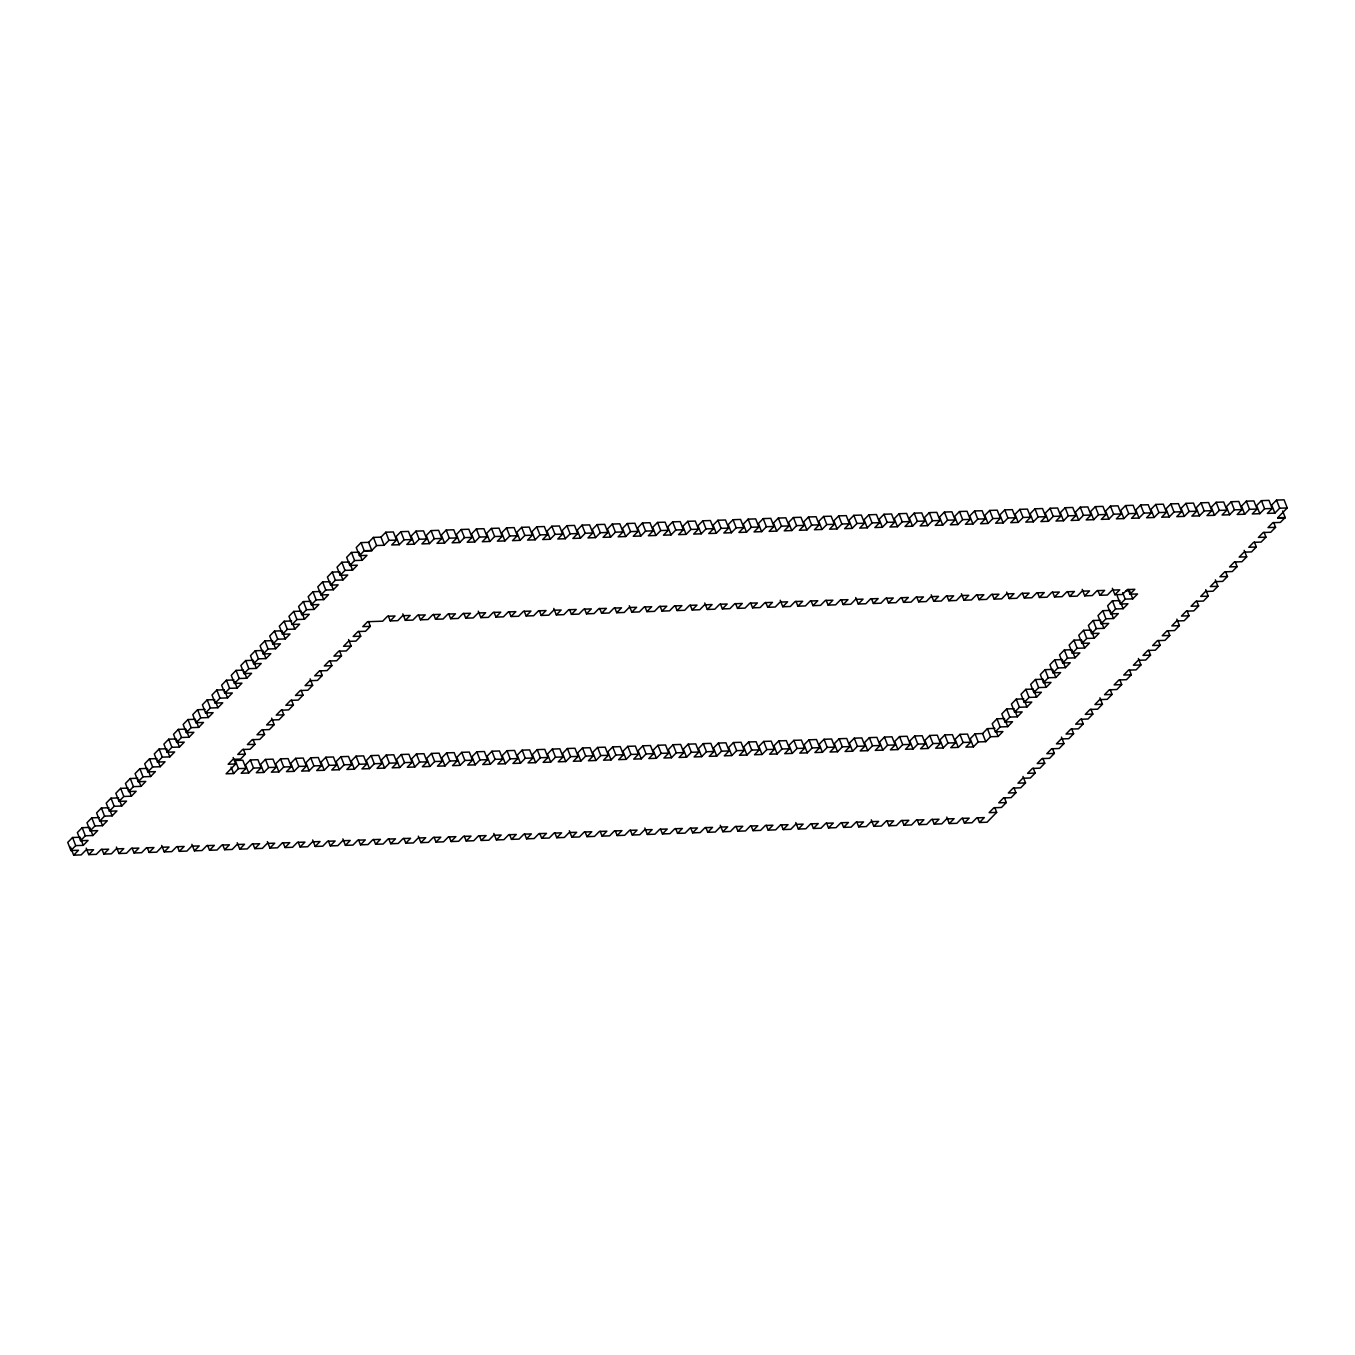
<?xml version="1.0" encoding="UTF-8"?>
<svg xmlns="http://www.w3.org/2000/svg" width="1355" height="1355" viewBox="0 0 1355 1355"><rect width="100%" height="100%" fill="white"/><g stroke="black" fill="none" stroke-linecap="round" stroke-linejoin="round"><path stroke-width="1.5" d="M70.917 850.534L75.728 845.622L83.265 845.351L80.114 837.221L72.56 837.492L67.75 842.42L70.917 850.534L78.471 850.263L73.661 855.174L70.494 847.061M80.538 840.71L85.348 835.781L92.885 835.51L89.718 827.397L82.181 827.668L77.371 832.58L80.538 840.71L88.075 840.422L83.265 845.351M99.338 817.573L91.801 817.844L86.991 822.756L90.141 830.869L97.696 830.598L92.885 835.51M108.959 807.732L101.405 808.003L96.595 812.932L99.762 821.045L107.316 820.774L102.506 825.686L94.952 825.957L90.141 830.869M118.579 797.909L111.025 798.18L106.215 803.092L109.382 811.205L116.937 810.934L112.126 815.862L104.572 816.133L99.762 821.045M128.2 788.085L120.646 788.356L115.836 793.268L119.003 801.381L126.557 801.11L121.747 806.022L114.193 806.293L109.382 811.205M137.804 778.244L130.266 778.515L125.456 783.444L128.623 791.557L136.161 791.286L131.367 796.198L123.813 796.469L119.003 801.381M138.244 781.716L143.037 776.805L150.591 776.534L147.424 768.421L139.887 768.692L135.077 773.603L138.244 781.716L145.781 781.445L140.971 786.374L133.434 786.645L128.623 791.557M157.044 758.597L149.49 758.868L144.697 763.78L147.847 771.893L155.402 771.622L150.591 776.534M157.468 762.069L162.278 757.14L169.832 756.869L166.665 748.756L159.111 749.027L154.301 753.939L157.468 762.069L165.022 761.798L160.212 766.71L152.658 766.981L147.847 771.893M167.088 752.228L171.899 747.316L179.453 747.045L176.286 738.932L168.731 739.203L163.921 744.115L167.088 752.228L174.643 751.957L169.832 756.869M176.709 742.404L181.519 737.493L189.056 737.222L185.906 729.092L178.352 729.38L173.542 734.291L176.709 742.404L184.246 742.134L179.453 747.045M195.51 719.268L187.972 719.539L183.162 724.451L186.329 732.581L193.867 732.31L189.056 737.222M205.13 709.444L197.593 709.715L192.783 714.627L195.933 722.74L203.487 722.469L198.677 727.381L191.14 727.652L186.329 732.581M214.751 699.603L207.196 699.874L202.386 704.803L205.554 712.916L213.108 712.645L208.297 717.557L200.743 717.828L195.933 722.74M224.371 689.78L216.817 690.051L212.007 694.963L215.174 703.093L222.728 702.805L217.918 707.733L210.364 708.004L205.554 712.916M233.992 679.956L226.437 680.227L221.627 685.139L224.794 693.252L232.349 692.981L227.538 697.893L219.984 698.164L215.174 703.093M243.595 670.115L236.058 670.386L231.248 675.315L234.415 683.428L241.952 683.157L237.142 688.069L229.605 688.34L224.794 693.252M244.036 673.587L248.829 668.676L256.383 668.405L253.216 660.292L245.678 660.562L240.868 665.474L244.036 673.587L251.573 673.316L246.762 678.245L239.225 678.516L234.415 683.428M253.639 663.764L258.449 658.852L266.003 658.581L262.836 650.468L255.282 650.739L250.472 655.651L253.639 663.764L261.193 663.493L256.383 668.405M263.26 653.94L268.07 649.028L275.624 648.74L272.457 640.627L264.903 640.898L260.092 645.81L263.26 653.94L270.814 653.669L266.003 658.581M272.88 644.099L277.69 639.187L285.244 638.916L282.077 630.803L274.523 631.074L269.713 635.986L272.88 644.099L280.434 643.828L275.624 648.74M291.698 620.963L284.144 621.251L279.333 626.162L282.501 634.276L290.038 634.005L285.244 638.916M301.301 611.139L293.764 611.41L288.954 616.322L292.121 624.452L299.658 624.181L294.848 629.093L287.311 629.364L282.501 634.276M310.922 601.315L303.368 601.586L298.574 606.498L301.725 614.611L309.279 614.34L304.469 619.252L296.931 619.523L292.121 624.452M320.542 591.474L312.988 591.745L308.178 596.674L311.345 604.787L318.899 604.516L314.089 609.428L306.535 609.699L301.725 614.611M330.163 581.651L322.609 581.922L317.798 586.834L320.966 594.964L328.52 594.676L323.71 599.604L316.155 599.875L311.345 604.787M330.586 585.123L335.396 580.211L342.934 579.94L339.783 571.827L332.229 572.098L327.419 577.01L330.586 585.123L338.14 584.852L333.33 589.764L325.776 590.035L320.966 594.964M349.387 561.986L341.85 562.257L337.039 567.186L340.207 575.299L347.744 575.028L342.934 579.94M349.81 565.458L354.62 560.547L362.175 560.276L359.007 552.163L351.47 552.434L346.66 557.345L349.81 565.458L357.364 565.187L352.554 570.116L345.017 570.387L340.207 575.299M399.251 544.71L396.083 536.597L400.894 531.685L408.448 531.414L411.598 539.527L404.061 539.798L399.251 544.71L391.697 544.998L396.507 540.069L393.34 531.956L385.802 532.227L380.992 537.139L373.438 537.41L368.628 542.339L361.074 542.61L356.263 547.522L359.431 555.635L366.985 555.364L362.175 560.276M359.431 555.635L364.241 550.723L371.795 550.452L376.605 545.54L384.143 545.269L388.953 540.34L396.507 540.069M86.212 848.128L88.752 854.632L93.563 849.721L86.009 849.991L81.198 854.903L73.661 855.174M429.45 543.626L426.283 535.513L431.093 530.601L438.63 530.33L441.798 538.443L434.244 538.714L429.45 543.626L421.896 543.897L426.706 538.985L423.539 530.872L415.985 531.143L411.175 536.055L414.342 544.168L406.805 544.439L411.598 539.527M101.947 849.212L103.844 854.09L108.654 849.179L101.117 849.45L96.307 854.361L88.752 854.632M414.342 544.168L419.152 539.256L426.706 538.985M116.411 847.044L118.952 853.548L123.762 848.62L116.208 848.891L111.398 853.819L103.844 854.09M459.633 542.542L456.466 534.429L461.276 529.5L468.83 529.229L471.997 537.359L464.443 537.63L459.633 542.542L452.096 542.813L456.889 537.901L453.739 529.771L446.185 530.059L441.374 534.971L444.542 543.084L436.988 543.355L441.798 538.443M132.146 848.128L134.043 852.989L138.854 848.078L131.299 848.349L126.489 853.26L118.952 853.548M444.542 543.084L449.352 538.172L456.889 537.901M147.238 847.586L149.135 852.447L153.945 847.536L146.408 847.807L141.597 852.718L134.043 852.989M233.162 757.496L235.702 763.983L226.082 773.807L233.636 773.536L238.446 768.624L245.983 768.353L242.816 760.24L235.279 760.511L238.446 768.624M243.409 749.281L245.323 754.159L240.513 759.071L232.958 759.342L228.148 764.254L235.702 763.983M253.029 739.457L254.926 744.318L250.116 749.23L242.579 749.518L237.769 754.43L245.323 754.159M262.65 729.617L264.547 734.495L259.737 739.407L252.199 739.678L247.389 744.589L254.926 744.318M271.644 718.167L274.167 724.671L269.357 729.583L261.803 729.854L256.993 734.766L264.547 734.495M281.891 709.969L283.788 714.83L278.978 719.742L271.423 720.013L266.613 724.942L274.167 724.671M291.511 700.129L293.408 705.007L288.598 709.918L281.044 710.189L276.234 715.101L283.788 714.83M301.115 690.305L303.012 695.166L298.219 700.095L290.664 700.366L285.854 705.278L293.408 705.007M310.109 678.855L312.632 685.342L307.822 690.254L300.285 690.525L295.475 695.454L303.012 695.166M320.356 670.64L322.253 675.518L317.443 680.43L309.889 680.701L305.095 685.613L312.632 685.342M329.976 660.817L331.873 665.678L327.063 670.606L319.509 670.877L314.699 675.789L322.253 675.518M339.597 650.976L341.494 655.854L336.684 660.766L329.13 661.037L324.319 665.949L331.873 665.678M348.574 639.526L351.114 646.03L346.304 650.942L338.75 651.213L333.94 656.125L341.494 655.854M358.821 631.328L360.718 636.189L355.908 641.118L348.371 641.389L343.56 646.301L351.114 646.03M368.441 621.488L370.338 626.366L365.528 631.278L357.991 631.549L353.181 636.46L360.718 636.189M263.818 772.452L260.651 764.339L265.461 759.427L273.016 759.139L276.183 767.269L268.629 767.54L263.818 772.452L256.281 772.723L261.092 767.811L257.924 759.698L250.37 759.969L245.56 764.881L248.727 772.994L241.173 773.265L245.983 768.353M489.832 541.458L486.665 533.328L491.475 528.416L499.03 528.145L502.197 536.258L494.643 536.529L489.832 541.458L482.278 541.729L487.089 536.8L483.921 528.687L476.384 528.958L471.574 533.87L474.741 542L467.187 542.271L471.997 537.359M161.702 845.418L164.243 851.905L169.053 846.994L161.499 847.265L156.689 852.176L149.135 852.447M388.343 616.034L390.24 620.912L395.05 615.983L387.513 616.271L382.703 621.183L367.595 621.725L362.784 626.637L370.338 626.366M248.727 772.994L253.537 768.082L261.092 767.811M474.741 542L479.551 537.071L487.089 536.8M177.437 846.485L179.334 851.363L184.144 846.452L176.59 846.723L171.78 851.634L164.243 851.905M402.808 613.866L405.348 620.353L410.159 615.441L402.604 615.712L397.794 620.641L390.24 620.912M294.018 771.368L290.851 763.238L295.661 758.326L303.215 758.055L306.382 766.168L298.828 766.439L294.018 771.368L286.464 771.639L291.274 766.727L288.107 758.597L280.57 758.868L275.759 763.797L278.927 771.91L271.373 772.181L276.183 767.269M520.032 540.357L516.865 532.244L521.675 527.332L529.212 527.061L532.38 535.174L524.842 535.445L520.032 540.357L512.478 540.628L517.288 535.716L514.121 527.603L506.567 527.874L501.757 532.786L504.924 540.899L497.387 541.17L502.197 536.258M191.902 844.317L194.426 850.821L199.236 845.91L191.699 846.181L186.888 851.092L179.334 851.363M418.543 614.95L420.44 619.811L425.25 614.899L417.696 615.17L412.885 620.082L405.348 620.353M278.927 771.91L283.737 766.998L291.274 766.727M504.924 540.899L509.734 535.987L517.288 535.716M207.637 845.401L209.534 850.279L214.344 845.351L206.79 845.639L201.98 850.55L194.426 850.821M433.634 614.408L435.531 619.269L440.341 614.357L432.804 614.628L427.994 619.54L420.44 619.811M324.218 770.267L321.05 762.154L325.861 757.242L333.398 756.971L336.565 765.084L329.028 765.355L324.218 770.267L316.664 770.538L321.474 765.626L318.306 757.513L310.752 757.784L305.959 762.696L309.109 770.826L301.572 771.097L306.382 766.168M550.215 539.273L547.064 531.16L551.858 526.231L559.412 525.96L562.579 534.09L555.025 534.361L550.215 539.273L542.678 539.544L547.488 534.632L544.32 526.519L536.766 526.79L531.956 531.702L535.123 539.815L527.569 540.086L532.38 535.174M222.728 844.859L224.625 849.721L229.435 844.809L221.881 845.08L217.071 850.008L209.534 850.279M448.742 613.849L450.639 618.727L455.449 613.815L447.895 614.086L443.085 618.998L435.531 619.269M309.109 770.826L313.92 765.897L321.474 765.626M535.123 539.815L539.934 534.903L547.488 534.632M237.193 842.691L239.733 849.179L244.527 844.267L236.989 844.538L232.179 849.45L224.625 849.721M463.833 613.307L465.73 618.185L470.541 613.273L462.987 613.544L458.193 618.456L450.639 618.727M354.4 769.183L351.25 761.07L356.043 756.158L363.597 755.887L366.765 764L359.211 764.271L354.4 769.183L346.863 769.454L351.673 764.542L348.506 756.429L340.952 756.7L336.142 761.612L339.309 769.725L331.755 769.996L336.565 765.084M580.414 538.189L577.247 530.059L582.057 525.147L589.611 524.876L592.779 532.989L585.225 533.26L580.414 538.189L572.86 538.46L577.67 533.531L574.503 525.418L566.966 525.689L562.156 530.601L565.323 538.731L557.769 539.002L562.579 534.09M252.928 843.775L254.825 848.637L259.635 843.725L252.081 843.996L247.271 848.908L239.733 849.179M478.298 611.139L480.839 617.643L485.632 612.731L478.095 613.002L473.285 617.914L465.73 618.185M339.309 769.725L344.119 764.813L351.673 764.542M565.323 538.731L570.133 533.819L577.67 533.531M267.392 841.607L269.916 848.095L274.726 843.183L267.172 843.454L262.379 848.365L254.825 848.637M494.033 612.223L495.93 617.101L500.74 612.172L493.186 612.443L488.376 617.372L480.839 617.643M384.6 768.099L381.433 759.969L386.243 755.057L393.797 754.786L396.964 762.899L389.41 763.187L384.6 768.099L377.046 768.37L381.856 763.458L378.706 755.328L371.151 755.599L366.341 760.528L369.509 768.641L361.954 768.912L366.765 764M610.614 537.088L607.447 528.975L612.257 524.063L619.811 523.792L622.961 531.905L615.424 532.176L610.614 537.088L603.06 537.359L607.87 532.447L604.703 524.334L597.149 524.605L592.355 529.517L595.506 537.63L587.968 537.918L592.779 532.989M283.11 842.674L285.024 847.553L289.818 842.641L282.28 842.912L277.47 847.824L269.916 848.095M509.124 611.681L511.021 616.542L515.832 611.63L508.277 611.901L503.484 616.813L495.93 617.101M369.509 768.641L374.319 763.729L381.856 763.458M595.506 537.63L600.316 532.718L607.87 532.447M298.219 842.133L300.116 847.01L304.926 842.099L297.372 842.37L292.561 847.282L285.024 847.553M524.216 611.139L526.13 616L530.94 611.088L523.386 611.359L518.575 616.271L511.021 616.542M414.799 766.998L411.632 758.885L416.442 753.973L423.996 753.702L427.147 761.815L419.61 762.086L414.799 766.998L407.245 767.286L412.056 762.357L408.888 754.244L401.351 754.515L396.541 759.427L399.691 767.557L392.154 767.828L396.964 762.899M640.813 536.004L637.646 527.891L642.456 522.979L649.994 522.691L653.161 530.821L645.607 531.092L640.813 536.004L633.259 536.275L638.07 531.363L634.902 523.25L627.348 523.521L622.538 528.433L625.705 536.546L618.151 536.817L622.961 531.905M312.683 839.965L315.207 846.469L320.017 841.54L312.48 841.811L307.67 846.74L300.116 847.01M539.324 610.597L541.221 615.458L546.031 610.546L538.477 610.817L533.667 615.729L526.13 616M399.691 767.557L404.501 762.628L412.056 762.357M625.705 536.546L630.515 531.634L638.07 531.363M328.418 841.049L330.315 845.91L335.125 840.998L327.571 841.269L322.761 846.181L315.207 846.469M553.788 608.429L556.312 614.916L561.122 610.004L553.585 610.275L548.775 615.187L541.221 615.458M444.999 765.914L441.832 757.801L446.642 752.889L454.179 752.618L457.346 760.731L449.792 761.002L444.999 765.914L437.445 766.185L442.255 761.273L439.088 753.16L431.534 753.431L426.723 758.343L429.891 766.456L422.354 766.727L427.147 761.815M670.996 534.92L667.829 526.79L672.639 521.878L680.193 521.607L683.36 529.72L675.806 529.991L670.996 534.92L663.459 535.191L668.252 530.279L665.102 522.149L657.548 522.42L652.737 527.349L655.905 535.462L648.351 535.733L653.161 530.821M342.883 838.88L345.406 845.368L350.217 840.456L342.663 840.727L337.852 845.639L330.315 845.91M569.523 609.496L571.42 614.374L576.231 609.462L568.677 609.733L563.866 614.645L556.312 614.916M429.891 766.456L434.701 761.544L442.255 761.273M655.905 535.462L660.715 530.55L668.252 530.279M358.601 839.965L360.498 844.826L365.308 839.914L357.771 840.185L352.961 845.097L345.406 845.368M584.615 608.954L586.512 613.832L591.322 608.903L583.768 609.191L578.958 614.103L571.42 614.374M475.182 764.83L472.014 756.717L476.825 751.788L484.379 751.517L487.546 759.647L479.992 759.918L475.182 764.83L467.644 765.101L472.455 760.189L469.287 752.059L461.733 752.347L456.923 757.259L460.09 765.372L452.536 765.643L457.346 760.731M701.196 533.819L698.028 525.706L702.838 520.794L710.393 520.523L713.56 528.636L706.006 528.907L701.196 533.819L693.641 534.09L698.452 529.178L695.284 521.065L687.747 521.336L682.937 526.248L686.104 534.378L678.55 534.649L683.36 529.72M373.709 839.406L375.606 844.284L380.416 839.372L372.862 839.643L368.052 844.555L360.498 844.826M599.706 608.412L601.603 613.273L606.413 608.361L598.876 608.632L594.066 613.561L586.512 613.832M460.09 765.372L464.901 760.46L472.455 760.189M686.104 534.378L690.898 529.449L698.452 529.178M388.8 838.864L390.697 843.742L395.508 838.83L387.953 839.101L383.143 844.013L375.606 844.284M614.814 607.87L616.711 612.731L621.522 607.819L613.967 608.09L609.157 613.002L601.603 613.273M505.381 763.746L502.214 755.616L507.024 750.704L514.578 750.433L517.745 758.546L510.191 758.817L505.381 763.746L497.827 764.017L502.637 759.088L499.47 750.975L491.933 751.246L487.123 756.158L490.29 764.288L482.736 764.559L487.546 759.647M731.395 532.735L728.228 524.622L733.038 519.71L740.575 519.439L743.743 527.552L736.205 527.823L731.395 532.735L723.841 533.006L728.651 528.094L725.484 519.981L717.93 520.252L713.12 525.164L716.287 533.277L708.75 533.548L713.56 528.636M403.892 838.322L405.789 843.2L410.599 838.271L403.062 838.559L398.251 843.471L390.697 843.742M629.279 605.702L631.803 612.189L636.613 607.277L629.059 607.548L624.249 612.46L616.711 612.731M490.29 764.288L495.1 759.359L502.637 759.088M716.287 533.277L721.097 528.365L728.651 528.094M418.356 836.154L420.897 842.641L425.707 837.729L418.153 838L413.343 842.929L405.789 843.2M644.997 606.769L646.894 611.647L651.704 606.735L644.167 607.006L639.357 611.918L631.803 612.189M535.581 762.645L532.413 754.532L537.224 749.62L544.761 749.349L547.928 757.462L540.391 757.733L535.581 762.645L528.027 762.916L532.837 758.004L529.67 749.891L522.115 750.162L517.305 755.074L520.472 763.187L512.935 763.458L517.745 758.546M761.578 531.651L758.41 523.521L763.221 518.609L770.775 518.338L773.942 526.451L766.388 526.739L761.578 531.651L754.041 531.922L758.851 527.01L755.684 518.88L748.129 519.151L743.319 524.08L746.486 532.193L738.932 532.464L743.743 527.552M434.091 837.238L435.988 842.099L440.798 837.187L433.244 837.458L428.434 842.37L420.897 842.641M660.105 606.227L662.002 611.105L666.812 606.193L659.258 606.464L654.448 611.376L646.894 611.647M520.472 763.187L525.283 758.275L532.837 758.004M746.486 532.193L751.297 527.281L758.851 527.01M449.183 836.696L451.079 841.557L455.89 836.645L448.353 836.916L443.542 841.828L435.988 842.099M675.197 605.685L677.094 610.563L681.904 605.651L674.35 605.922L669.539 610.834L662.002 611.105M565.763 761.561L562.613 753.448L567.406 748.519L574.96 748.248L578.128 756.378L570.574 756.649L565.763 761.561L558.226 761.832L563.036 756.92L559.869 748.807L552.315 749.078L547.505 753.99L550.672 762.103L543.118 762.374L547.928 757.462M791.777 530.55L788.61 522.437L793.42 517.525L800.974 517.254L804.142 525.367L796.588 525.638L791.777 530.55L784.223 530.838L789.033 525.909L785.866 517.796L778.329 518.067L773.519 522.979L776.686 531.109L769.132 531.38L773.942 526.451M464.291 836.137L466.188 841.015L470.998 836.103L463.444 836.374L458.634 841.286L451.079 841.557M690.288 605.143L692.202 610.021L696.995 605.092L689.458 605.363L684.648 610.292L677.094 610.563M550.672 762.103L555.482 757.191L563.036 756.92M776.686 531.109L781.496 526.18L789.033 525.909M479.382 835.595L481.279 840.473L486.089 835.561L478.535 835.832L473.742 840.744L466.188 841.015M704.752 602.975L707.293 609.462L712.103 604.55L704.549 604.821L699.739 609.733L692.202 610.021M595.963 760.477L592.796 752.347L597.606 747.435L605.16 747.164L608.327 755.277L600.773 755.548L595.963 760.477L588.409 760.748L593.219 755.819L590.052 747.706L582.515 747.977L577.704 752.889L580.872 761.019L573.317 761.29L578.128 756.378M821.977 529.466L818.81 521.353L823.62 516.441L831.157 516.17L834.324 524.283L826.787 524.554L821.977 529.466L814.423 529.737L819.233 524.825L816.066 516.712L808.512 516.983L803.718 521.895L806.869 530.008L799.331 530.279L804.142 525.367M493.847 833.427L496.387 839.931L501.181 835.019L493.643 835.29L488.833 840.202L481.279 840.473M720.487 604.059L722.384 608.92L727.195 604.008L719.64 604.279L714.847 609.191L707.293 609.462M580.872 761.019L585.682 756.107L593.219 755.819M806.869 530.008L811.679 525.096L819.233 524.825M509.582 834.511L511.479 839.389L516.289 834.46L508.735 834.731L503.925 839.66L496.387 839.931M735.579 603.517L737.493 608.378L742.286 603.466L734.749 603.737L729.938 608.649L722.384 608.92M626.162 759.376L622.995 751.263L627.805 746.351L635.36 746.08L638.51 754.193L630.973 754.464L626.162 759.376L618.608 759.647L623.419 754.735L620.251 746.622L612.714 746.893L607.904 751.805L611.054 759.918L603.517 760.206L608.327 755.277M852.16 528.382L849.009 520.269L853.819 515.34L861.357 515.069L864.524 523.199L856.97 523.47L852.16 528.382L844.622 528.653L849.433 523.741L846.265 515.611L838.711 515.899L833.901 520.811L837.068 528.924L829.514 529.195L834.324 524.283M524.673 833.969L526.57 838.83L531.38 833.918L523.843 834.189L519.033 839.101L511.479 839.389M750.687 602.958L752.584 607.836L757.394 602.924L749.84 603.195L745.03 608.107L737.493 608.378M611.054 759.918L615.864 755.006L623.419 754.735M837.068 528.924L841.878 524.012L849.433 523.741M539.781 833.427L541.678 838.288L546.488 833.376L538.934 833.647L534.124 838.559L526.57 838.83M765.778 602.416L767.675 607.294L772.486 602.382L764.948 602.653L760.138 607.565L752.584 607.836M656.362 758.292L653.195 750.179L658.005 745.267L665.542 744.979L668.709 753.109L661.155 753.38L656.362 758.292L648.808 758.563L653.618 753.651L650.451 745.538L642.897 745.809L638.086 750.721L641.254 758.834L633.717 759.105L638.51 754.193M882.359 527.281L879.192 519.168L884.002 514.256L891.556 513.985L894.723 522.098L887.169 522.369L882.359 527.281L874.822 527.569L879.615 522.64L876.465 514.527L868.911 514.798L864.1 519.71L867.268 527.84L859.714 528.111L864.524 523.199M554.873 832.885L556.77 837.746L561.58 832.834L554.026 833.105L549.215 838.017L541.678 838.288M780.243 600.248L782.784 606.752L787.594 601.823L780.04 602.111L775.229 607.023L767.675 607.294M641.254 758.834L646.064 753.922L653.618 753.651M867.268 527.84L872.078 522.911L879.615 522.64M569.337 830.717L571.861 837.204L576.671 832.292L569.134 832.563L564.324 837.475L556.77 837.746M795.978 601.332L797.875 606.193L802.685 601.281L795.131 601.552L790.321 606.481L782.784 606.752M686.545 757.208L683.377 749.078L688.188 744.166L695.742 743.895L698.909 752.008L691.355 752.279L686.545 757.208L679.007 757.479L683.801 752.567L680.65 744.437L673.096 744.708L668.286 749.637L671.453 757.75L663.899 758.021L668.709 753.109M912.559 526.197L909.391 518.084L914.202 513.172L921.756 512.901L924.906 521.014L917.369 521.285L912.559 526.197L905.005 526.468L909.815 521.556L906.647 513.443L899.11 513.714L894.3 518.626L897.467 526.739L889.913 527.01L894.723 522.098M585.072 831.784L586.969 836.662L591.779 831.75L584.225 832.021L579.415 836.933L571.861 837.204M811.069 600.79L812.966 605.651L817.776 600.739L810.239 601.01L805.429 605.922L797.875 606.193M671.453 757.75L676.264 752.838L683.801 752.567M897.467 526.739L902.261 521.827L909.815 521.556M600.163 831.242L602.06 836.12L606.871 831.191L599.317 831.479L594.506 836.391L586.969 836.662M826.177 600.248L828.074 605.109L832.885 600.197L825.331 600.468L820.52 605.38L812.966 605.651M716.744 756.107L713.577 747.994L718.387 743.082L725.941 742.811L729.109 750.924L721.554 751.195L716.744 756.107L709.19 756.378L714 751.466L710.833 743.353L703.296 743.624L698.486 748.536L701.653 756.666L694.099 756.937L698.909 752.008M942.758 525.113L939.591 517L944.401 512.071L951.938 511.8L955.106 519.93L947.568 520.201L942.758 525.113L935.204 525.384L940.014 520.472L936.847 512.359L929.293 512.63L924.483 517.542L927.65 525.655L920.113 525.926L924.906 521.014M615.255 830.7L617.152 835.561L621.962 830.649L614.425 830.92L609.615 835.849L602.06 836.12M841.269 599.689L843.166 604.567L847.976 599.655L840.422 599.926L835.612 604.838L828.074 605.109M701.653 756.666L706.463 751.737L714 751.466M927.65 525.655L932.46 520.743L940.014 520.472M630.363 830.158L632.26 835.019L637.07 830.107L629.516 830.378L624.706 835.29L617.152 835.561M855.733 597.521L858.257 604.025L863.067 599.113L855.53 599.384L850.72 604.296L843.166 604.567M746.944 755.023L743.776 746.91L748.587 741.998L756.124 741.727L759.291 749.84L751.754 750.111L746.944 755.023L739.39 755.294L744.2 750.382L741.033 742.269L733.478 742.54L728.668 747.452L731.836 755.565L724.298 755.836L729.109 750.924M972.941 524.029L969.774 515.899L974.584 510.987L982.138 510.716L985.305 518.83L977.751 519.101L972.941 524.029L965.404 524.3L970.214 519.371L967.047 511.258L959.492 511.529L954.682 516.441L957.85 524.571L950.295 524.842L955.106 519.93M644.828 827.99L647.351 834.477L652.162 829.565L644.607 829.836L639.797 834.748L632.26 835.019M871.468 598.605L873.365 603.483L878.176 598.571L870.621 598.842L865.811 603.754L858.257 604.025M731.836 755.565L736.646 750.653L744.2 750.382M957.85 524.571L962.66 519.659L970.214 519.371M660.546 829.057L662.443 833.935L667.253 829.023L659.716 829.294L654.905 834.206L647.351 834.477M886.56 598.063L888.457 602.941L893.267 598.012L885.713 598.283L880.902 603.212L873.365 603.483M777.126 753.939L773.976 745.809L778.769 740.897L786.323 740.626L789.491 748.739L781.937 749.027L777.126 753.939L769.589 754.21L774.399 749.298L771.232 741.168L763.678 741.439L758.868 746.368L762.035 754.481L754.481 754.752L759.291 749.84M1003.14 522.928L999.973 514.815L1004.783 509.903L1012.337 509.632L1015.505 517.745L1007.951 518.016L1003.14 522.928L995.586 523.199L1000.397 518.288L997.229 510.174L989.692 510.445L984.882 515.357L988.049 523.47L980.495 523.741L985.305 518.83M675.654 828.515L677.551 833.393L682.361 828.481L674.807 828.752L669.997 833.664L662.443 833.935M901.651 597.521L903.548 602.382L908.358 597.47L900.821 597.741L896.011 602.653L888.457 602.941M762.035 754.481L766.845 749.569L774.399 749.298M988.049 523.47L992.859 518.559L1000.397 518.288M690.745 827.973L692.642 832.851L697.452 827.939L689.898 828.21L685.088 833.122L677.551 833.393M916.759 596.979L918.656 601.84L923.466 596.928L915.912 597.199L911.102 602.111L903.548 602.382M807.326 752.838L804.159 744.725L808.969 739.813L816.523 739.542L819.69 747.655L812.136 747.926L807.326 752.838L799.772 753.126L804.582 748.197L801.415 740.084L793.878 740.355L789.067 745.267L792.235 753.397L784.68 753.668L789.491 748.739M1033.34 521.844L1030.173 513.731L1034.983 508.819L1042.52 508.532L1045.687 516.662L1038.15 516.933L1033.34 521.844L1025.786 522.115L1030.596 517.204L1027.429 509.09L1019.875 509.361L1015.081 514.273L1018.232 522.386L1010.695 522.657L1015.505 517.745M705.836 827.431L707.75 832.309L712.544 827.38L705.007 827.651L700.196 832.58L692.642 832.851M931.224 594.811L933.747 601.298L938.558 596.386L931.004 596.657L926.21 601.569L918.656 601.84M792.235 753.397L797.045 748.468L804.582 748.197M1018.232 522.386L1023.042 517.475L1030.596 517.204M720.301 825.263L722.842 831.75L727.652 826.838L720.098 827.109L715.288 832.021L707.75 832.309M946.942 595.878L948.856 600.756L953.649 595.844L946.112 596.115L941.302 601.027L933.747 601.298M837.526 751.754L834.358 743.641L839.168 738.729L846.723 738.458L849.873 746.571L842.336 746.842L837.526 751.754L829.971 752.025L834.782 747.113L831.614 739L824.06 739.271L819.267 744.183L822.417 752.296L814.88 752.567L819.69 747.655M1063.523 520.76L1060.372 512.63L1065.182 507.719L1072.72 507.448L1075.887 515.561L1068.333 515.832L1063.523 520.76L1055.985 521.031L1060.796 516.12L1057.628 507.99L1050.074 508.26L1045.264 513.189L1048.431 521.302L1040.877 521.573L1045.687 516.662M736.036 826.347L737.933 831.208L742.743 826.296L735.189 826.567L730.396 831.479L722.842 831.75M961.406 593.71L963.947 600.214L968.757 595.302L961.203 595.573L956.393 600.485L948.856 600.756M822.417 752.296L827.227 747.384L834.782 747.113M1048.431 521.302L1053.242 516.39L1060.796 516.12M751.127 825.805L753.041 830.666L757.851 825.754L750.297 826.025L745.487 830.937L737.933 831.208M977.141 594.794L979.038 599.672L983.849 594.743L976.294 595.031L971.501 599.943L963.947 600.214M867.725 750.67L864.558 742.557L869.368 737.628L876.905 737.357L880.073 745.487L872.518 745.758L867.725 750.67L860.171 750.941L864.981 746.029L861.814 737.899L854.26 738.187L849.45 743.099L852.617 751.212L845.063 751.483L849.873 746.571M1093.722 519.659L1090.555 511.546L1095.365 506.635L1102.919 506.363L1106.086 514.477L1098.532 514.748L1093.722 519.659L1086.168 519.93L1090.978 515.019L1087.828 506.905L1080.274 507.177L1075.464 512.088L1078.631 520.201L1071.077 520.489L1075.887 515.561M766.236 825.246L768.133 830.124L772.943 825.212L765.389 825.483L760.578 830.395L753.041 830.666M992.233 594.252L994.147 599.113L998.957 594.201L991.403 594.472L986.592 599.401L979.038 599.672M852.617 751.212L857.427 746.3L864.981 746.029M1078.631 520.201L1083.441 515.29L1090.978 515.019M781.327 824.704L783.224 829.582L788.034 824.67L780.497 824.941L775.687 829.853L768.133 830.124M1006.697 592.084L1009.238 598.571L1014.048 593.659L1006.494 593.93L1001.684 598.842L994.147 599.113M897.908 749.569L894.74 741.456L899.551 736.544L907.105 736.273L910.272 744.386L902.718 744.657L897.908 749.569L890.37 749.857L895.164 744.928L892.013 736.815L884.459 737.086L879.649 741.998L882.816 750.128L875.262 750.399L880.073 745.487M1123.922 518.575L1120.754 510.462L1125.565 505.551L1133.119 505.28L1136.269 513.393L1128.732 513.664L1123.922 518.575L1116.368 518.846L1121.178 513.935L1118.011 505.822L1110.473 506.093L1105.663 511.004L1108.83 519.117L1101.276 519.388L1106.086 514.477M795.792 822.536L798.332 829.04L803.142 824.111L795.588 824.399L790.778 829.311L783.224 829.582M1022.432 593.168L1024.329 598.029L1029.139 593.117L1021.602 593.388L1016.792 598.3L1009.238 598.571M882.816 750.128L887.627 745.199L895.164 744.928M1108.83 519.117L1113.624 514.206L1121.178 513.935M811.526 823.62L813.423 828.481L818.234 823.569L810.68 823.84L805.869 828.769L798.332 829.04M1037.54 592.609L1039.437 597.487L1044.248 592.575L1036.694 592.846L1031.883 597.758L1024.329 598.029M928.107 748.485L924.94 740.372L929.75 735.46L937.304 735.189L940.472 743.302L932.918 743.573L928.107 748.485L920.553 748.756L925.363 743.844L922.196 735.731L914.659 736.002L909.849 740.914L913.016 749.027L905.462 749.298L910.272 744.386M1154.121 517.491L1150.954 509.361L1155.764 504.45L1163.301 504.179L1166.469 512.292L1158.915 512.58L1154.121 517.491L1146.567 517.762L1151.377 512.851L1148.21 504.721L1140.656 504.992L1135.846 509.92L1139.013 518.033L1131.476 518.304L1136.269 513.393M826.618 823.078L828.515 827.939L833.325 823.027L825.788 823.298L820.978 828.21L813.423 828.481M1052.632 592.067L1054.529 596.945L1059.339 592.033L1051.785 592.304L1046.975 597.216L1039.437 597.487M913.016 749.027L917.809 744.115L925.363 743.844M1139.013 518.033L1143.823 513.122L1151.377 512.851M841.726 822.536L843.623 827.397L848.433 822.485L840.879 822.756L836.069 827.668L828.515 827.939M1067.723 591.525L1069.62 596.403L1074.43 591.491L1066.893 591.762L1062.083 596.674L1054.529 596.945M958.307 747.401L955.139 739.288L959.95 734.359L967.487 734.088L970.654 742.218L963.117 742.489L958.307 747.401L950.753 747.672L955.563 742.76L952.396 734.647L944.842 734.918L940.031 739.83L943.199 747.943L935.661 748.214L940.472 743.302M1184.304 516.39L1181.137 508.277L1185.947 503.366L1193.501 503.095L1196.668 511.208L1189.114 511.479L1184.304 516.39L1176.767 516.662L1181.577 511.75L1178.41 503.637L1170.856 503.908L1166.045 508.819L1169.213 516.949L1161.658 517.22L1166.469 512.292M856.817 821.977L858.714 826.855L863.525 821.943L855.97 822.214L851.16 827.126L843.623 827.397M1082.188 589.357L1084.728 595.861L1089.539 590.932L1081.984 591.203L1077.174 596.132L1069.62 596.403M943.199 747.943L948.009 743.031L955.563 742.76M1169.213 516.949L1174.023 512.021L1181.577 511.75M871.282 819.809L873.806 826.313L878.616 821.401L871.079 821.672L866.268 826.584L858.714 826.855M1097.923 590.441L1099.82 595.302L1104.63 590.39L1097.076 590.661L1092.265 595.573L1084.728 595.861M994.943 728.363L987.405 728.634L982.595 733.546L975.041 733.817L970.231 738.729L973.398 746.859L965.844 747.13L970.654 742.218M1214.503 515.307L1211.336 507.193L1216.146 502.282L1223.701 502.011L1226.868 510.124L1219.314 510.395L1214.503 515.307L1206.949 515.577L1211.76 510.666L1208.592 502.553L1201.055 502.824L1196.245 507.735L1199.412 515.849L1191.858 516.12L1196.668 511.208M887.017 820.893L888.914 825.771L893.724 820.859L886.17 821.13L881.36 826.042L873.806 826.313M1112.387 588.273L1114.911 594.76L1119.721 589.848L1112.184 590.119L1107.374 595.031L1099.82 595.302M1004.563 718.54L997.009 718.811L992.216 723.722L995.366 731.836L1002.92 731.565L998.11 736.476L990.556 736.747L985.763 741.659L978.208 741.947L973.398 746.859M1014.184 708.699L1006.63 708.97L1001.819 713.882L1004.987 722.012L1012.541 721.741L1007.73 726.653L1000.176 726.924L995.366 731.836M1023.804 698.875L1016.25 699.146L1011.44 704.058L1014.607 712.171L1022.161 711.9L1017.351 716.812L1009.797 717.1L1004.987 722.012M1033.425 689.051L1025.87 689.322L1021.06 694.234L1024.228 702.347L1031.782 702.076L1026.971 706.988L1019.417 707.259L1014.607 712.171M1033.848 692.524L1038.658 687.595L1046.196 687.324L1043.028 679.211L1035.491 679.482L1030.681 684.394L1033.848 692.524L1041.385 692.253L1036.575 697.164L1029.038 697.435L1024.228 702.347M1043.452 682.683L1048.262 677.771L1055.816 677.5L1052.649 669.387L1045.111 669.658L1040.301 674.57L1043.452 682.683L1051.006 682.412L1046.196 687.324M1053.072 672.859L1057.882 667.947L1065.437 667.676L1062.269 659.546L1054.715 659.834L1049.905 664.746L1053.072 672.859L1060.626 672.588L1055.816 677.5M1062.693 663.035L1067.503 658.107L1075.057 657.836L1071.89 649.723L1064.336 649.994L1059.525 654.905L1062.693 663.035L1070.247 662.764L1065.437 667.676M1072.313 653.195L1077.123 648.283L1084.661 648.012L1081.51 639.899L1073.956 640.17L1069.146 645.082L1072.313 653.195L1079.867 652.924L1075.057 657.836M1081.934 643.371L1086.744 638.459L1094.281 638.188L1091.114 630.058L1083.577 630.329L1078.766 635.258L1081.934 643.371L1089.471 643.1L1084.661 648.012M1100.734 620.234L1093.197 620.505L1088.387 625.417L1091.554 633.547L1099.091 633.259L1094.281 638.188M1110.355 610.411L1102.801 610.682L1098.007 615.593L1101.158 623.707L1108.712 623.436L1103.902 628.347L1096.347 628.618L1091.554 633.547M1119.975 600.57L1112.421 600.841L1107.611 605.77L1110.778 613.883L1118.332 613.612L1113.522 618.524L1105.968 618.795L1101.158 623.707M1199.412 515.849L1204.222 510.937L1211.76 510.666M902.108 820.351L904.005 825.229L908.815 820.3L901.261 820.571L896.451 825.5L888.914 825.771M1110.778 613.883L1115.588 608.971L1123.143 608.7L1127.953 603.771L1120.399 604.042L1117.231 595.929M1120.399 604.042L1125.209 599.13L1132.763 598.859L1137.556 593.947L1130.019 594.218L1128.122 589.357M1130.019 594.218L1134.829 589.306L1127.275 589.577L1122.465 594.489L1114.911 594.76M1244.703 514.223L1241.536 506.109L1246.346 501.181L1253.883 500.91L1257.05 509.04L1249.513 509.311L1244.703 514.223L1237.149 514.494L1241.959 509.582L1238.792 501.452L1231.238 501.74L1226.427 506.651L1229.595 514.764L1222.058 515.035L1226.868 510.124M917.2 819.809L919.113 824.67L923.907 819.758L916.37 820.029L911.559 824.941L904.005 825.229M1229.595 514.764L1234.405 509.853L1241.959 509.582M932.308 819.267L934.205 824.128L939.015 819.216L931.461 819.487L926.651 824.399L919.113 824.67M1274.886 513.122L1271.735 505.009L1276.529 500.097L1284.083 499.826L1287.25 507.939L1279.696 508.21L1274.886 513.122L1267.348 513.409L1272.159 508.481L1268.991 500.368L1261.437 500.639L1256.627 505.551L1259.794 513.68L1252.24 513.952L1257.05 509.04M946.772 817.099L949.296 823.586L954.106 818.674L946.552 818.945L941.759 823.857L934.205 824.128M1259.794 513.68L1264.605 508.752L1272.159 508.481M962.49 818.166L964.404 823.044L969.198 818.132L961.66 818.403L956.85 823.315L949.296 823.586M977.599 817.624L979.496 822.502L984.306 817.59L976.752 817.861L971.942 822.773L964.404 823.044M1287.25 507.939L1277.63 517.779L1285.184 517.508L1282.643 511.004M994.756 807.529L996.653 812.39L987.05 822.231L979.496 822.502M1004.377 797.688L1006.274 802.567L1001.464 807.478L993.926 807.749L989.116 812.661L996.653 812.39M1013.997 787.865L1015.894 792.743L1011.084 797.655L1003.53 797.926L998.737 802.838L1006.274 802.567M1022.974 776.415L1025.515 782.902L1020.705 787.814L1013.15 788.085L1008.34 793.014L1015.894 792.743M1033.238 768.2L1035.135 773.078L1030.325 777.99L1022.771 778.261L1017.961 783.173L1025.515 782.902M1042.842 758.377L1044.739 763.255L1039.946 768.166L1032.391 768.437L1027.581 773.349L1035.135 773.078M1052.462 748.553L1054.359 753.414L1049.549 758.326L1042.012 758.597L1037.202 763.526L1044.739 763.255M1061.456 737.086L1063.98 743.59L1059.17 748.502L1051.632 748.773L1046.822 753.685L1054.359 753.414M1071.703 728.888L1073.6 733.749L1068.79 738.678L1061.236 738.949L1056.426 743.861L1063.98 743.59M1081.324 719.065L1083.221 723.926L1078.411 728.838L1070.857 729.109L1066.046 734.037L1073.6 733.749M1090.927 709.224L1092.841 714.102L1088.031 719.014L1080.477 719.285L1075.667 724.197L1083.221 723.926M1099.921 697.774L1102.445 704.261L1097.635 709.19L1090.098 709.461L1085.287 714.373L1092.841 714.102M1110.168 689.56L1112.065 694.438L1107.255 699.349L1099.718 699.62L1094.908 704.532L1102.445 704.261M1119.789 679.736L1121.686 684.614L1116.876 689.526L1109.322 689.797L1104.528 694.709L1112.065 694.438M1129.409 669.912L1131.306 674.773L1126.496 679.685L1118.942 679.973L1114.132 684.885L1121.686 684.614M1138.386 658.462L1140.927 664.949L1136.117 669.861L1128.563 670.132L1123.752 675.044L1131.306 674.773M1148.633 650.248L1150.531 655.126L1145.737 660.037L1138.183 660.308L1133.373 665.22L1140.927 664.949M1158.254 640.424L1160.151 645.285L1155.341 650.197L1147.804 650.468L1142.993 655.397L1150.531 655.126M1167.875 630.583L1169.772 635.461L1164.961 640.373L1157.407 640.644L1152.614 645.556L1160.151 645.285M1176.851 619.133L1179.392 625.62L1174.582 630.549L1167.028 630.82L1162.217 635.732L1169.772 635.461M1187.116 610.936L1189.013 615.797L1184.202 620.709L1176.648 620.98L1171.838 625.908L1179.392 625.62M1196.719 601.095L1198.633 605.973L1193.823 610.885L1186.269 611.156L1181.458 616.068L1189.013 615.797M1205.713 589.645L1208.237 596.132L1203.426 601.061L1195.889 601.332L1191.079 606.244L1198.633 605.973M1215.333 579.821L1217.857 586.309L1213.047 591.22L1205.51 591.491L1200.699 596.403L1208.237 596.132M1225.581 571.607L1227.478 576.485L1222.667 581.397L1215.113 581.668L1210.303 586.58L1217.857 586.309M1235.201 561.783L1237.098 566.644L1232.288 571.556L1224.734 571.844L1219.923 576.756L1227.478 576.485M1244.178 550.333L1246.719 556.82L1241.908 561.732L1234.354 562.003L1229.544 566.915L1237.098 566.644M1254.425 542.119L1256.322 546.997L1251.529 551.908L1243.975 552.179L1239.164 557.091L1246.719 556.82M1264.046 532.295L1265.943 537.156L1261.132 542.068L1253.595 542.339L1248.785 547.268L1256.322 546.997M1273.666 522.454L1275.563 527.332L1270.753 532.244L1263.199 532.515L1258.405 537.427L1265.943 537.156M1285.184 517.508L1280.373 522.42L1272.819 522.691L1268.009 527.603L1275.563 527.332M364.36 551.028L371.914 550.757M1277.748 518.084L1285.302 517.813M1125.819 590.882L1129.596 590.746L1132.763 598.859M1276.529 500.097L1279.696 508.21M1261.437 500.639L1264.605 508.752M1246.346 501.181L1249.513 509.311M1231.238 501.74L1234.405 509.853M1216.146 502.282L1219.314 510.395M1201.055 502.824L1204.222 510.937M1185.947 503.366L1189.114 511.479M1170.856 503.908L1174.023 512.021M1155.764 504.45L1158.915 512.58M1140.656 504.992L1143.823 513.122M1125.565 505.551L1128.732 513.664M1110.473 506.093L1113.624 514.206M1095.365 506.635L1098.532 514.748M1122.668 592.643L1125.209 599.13M1120.602 602.196L1123.143 608.7M1080.274 507.177L1083.441 515.29M1112.421 600.841L1115.588 608.971M1110.981 612.02L1113.522 618.524M1065.182 507.719L1068.333 515.832M1102.801 610.682L1105.968 618.795M1101.378 621.86L1103.902 628.347M1050.074 508.26L1053.242 516.39M1093.197 620.505L1096.347 628.618M1083.577 630.329L1086.744 638.459M1034.983 508.819L1038.15 516.933M1073.956 640.17L1077.123 648.283M1019.875 509.361L1023.042 517.475M1064.336 649.994L1067.503 658.107M1004.783 509.903L1007.951 518.016M1054.715 659.834L1057.882 667.947M989.692 510.445L992.859 518.559M1045.111 669.658L1048.262 677.771M974.584 510.987L977.751 519.101M1035.491 679.482L1038.658 687.595M1034.051 690.66L1036.575 697.164M959.492 511.529L962.66 519.659M1025.87 689.322L1029.038 697.435M1024.431 700.501L1026.971 706.988M944.401 512.071L947.568 520.201M1016.25 699.146L1019.417 707.259M1014.81 710.325L1017.351 716.812M1006.63 708.97L1009.797 717.1M929.293 512.63L932.46 520.743M1005.19 720.149L1007.73 726.653M997.009 718.811L1000.176 726.924M914.202 513.172L917.369 521.285M996.213 731.615L998.11 736.476M987.405 728.634L990.556 736.747M899.11 513.714L902.261 521.827M982.595 733.546L985.763 741.659M975.041 733.817L978.208 741.947M884.002 514.256L887.169 522.369M959.95 734.359L963.117 742.489M868.911 514.798L872.078 522.911M944.842 734.918L948.009 743.031M853.819 515.34L856.97 523.47M929.75 735.46L932.918 743.573M838.711 515.899L841.878 524.012M914.659 736.002L917.809 744.115M823.62 516.441L826.787 524.554M899.551 736.544L902.718 744.657M808.512 516.983L811.679 525.096M884.459 737.086L887.627 745.199M793.42 517.525L796.588 525.638M869.368 737.628L872.518 745.758M778.329 518.067L781.496 526.18M854.26 738.187L857.427 746.3M763.221 518.609L766.388 526.739M839.168 738.729L842.336 746.842M748.129 519.151L751.297 527.281M824.06 739.271L827.227 747.384M733.038 519.71L736.205 527.823M808.969 739.813L812.136 747.926M717.93 520.252L721.097 528.365M793.878 740.355L797.045 748.468M702.838 520.794L706.006 528.907M778.769 740.897L781.937 749.027M687.747 521.336L690.898 529.449M763.678 741.439L766.845 749.569M672.639 521.878L675.806 529.991M748.587 741.998L751.754 750.111M657.548 522.42L660.715 530.55M733.478 742.54L736.646 750.653M642.456 522.979L645.607 531.092M718.387 743.082L721.554 751.195M627.348 523.521L630.515 531.634M703.296 743.624L706.463 751.737M612.257 524.063L615.424 532.176M688.188 744.166L691.355 752.279M597.149 524.605L600.316 532.718M673.096 744.708L676.264 752.838M582.057 525.147L585.225 533.26M658.005 745.267L661.155 753.38M566.966 525.689L570.133 533.819M642.897 745.809L646.064 753.922M551.858 526.231L555.025 534.361M627.805 746.351L630.973 754.464M536.766 526.79L539.934 534.903M612.714 746.893L615.864 755.006M521.675 527.332L524.842 535.445M597.606 747.435L600.773 755.548M506.567 527.874L509.734 535.987M582.515 747.977L585.682 756.107M491.475 528.416L494.643 536.529M567.406 748.519L570.574 756.649M476.384 528.958L479.551 537.071M552.315 749.078L555.482 757.191M461.276 529.5L464.443 537.63M537.224 749.62L540.391 757.733M446.185 530.059L449.352 538.172M522.115 750.162L525.283 758.275M431.093 530.601L434.244 538.714M507.024 750.704L510.191 758.817M415.985 531.143L419.152 539.256M491.933 751.246L495.1 759.359M400.894 531.685L404.061 539.798M476.825 751.788L479.992 759.918M385.802 532.227L388.953 540.34M380.992 537.139L384.143 545.269M461.733 752.347L464.901 760.46M373.438 537.41L376.605 545.54M368.628 542.339L371.795 550.452M446.642 752.889L449.792 761.002M361.074 542.61L364.241 550.723M431.534 753.431L434.701 761.544M351.47 552.434L354.62 560.547M350.03 563.612L352.554 570.116M341.85 562.257L345.017 570.387M416.442 753.973L419.61 762.086M332.229 572.098L335.396 580.211M401.351 754.515L404.501 762.628M330.789 583.277L333.33 589.764M322.609 581.922L325.776 590.035M386.243 755.057L389.41 763.187M321.169 593.1L323.71 599.604M312.988 591.745L316.155 599.875M311.565 602.941L314.089 609.428M371.151 755.599L374.319 763.729M303.368 601.586L306.535 609.699M301.945 612.765L304.469 619.252M356.043 756.158L359.211 764.271M293.764 611.41L296.931 619.523M292.951 624.215L294.848 629.093M340.952 756.7L344.119 764.813M284.144 621.251L287.311 629.364M325.861 757.242L329.028 765.355M274.523 631.074L277.69 639.187M310.752 757.784L313.92 765.897M264.903 640.898L268.07 649.028M255.282 650.739L258.449 658.852M295.661 758.326L298.828 766.439M245.678 660.562L248.829 668.676M280.57 758.868L283.737 766.998M244.239 671.741L246.762 678.245M236.058 670.386L239.225 678.516M265.461 759.427L268.629 767.54M234.618 681.565L237.142 688.069M226.437 680.227L229.605 688.34M224.998 691.406L227.538 697.893M250.37 759.969L253.537 768.082M216.817 690.051L219.984 698.164M215.377 701.229L217.918 707.733M207.196 699.874L210.364 708.004M231.095 767.049L233.636 773.536M206.4 712.679L208.297 717.557M197.593 709.715L200.743 717.828M196.153 720.894L198.677 727.381M187.972 719.539L191.14 727.652M178.352 729.38L181.519 737.493M168.731 739.203L171.899 747.316M159.111 749.027L162.278 757.14M157.671 760.206L160.212 766.71M149.49 758.868L152.658 766.981M139.887 768.692L143.037 776.805M138.447 779.87L140.971 786.374M130.266 778.515L133.434 786.645M128.827 789.694L131.367 796.198M120.646 788.356L123.813 796.469M119.206 799.535L121.747 806.022M111.025 798.18L114.193 806.293M109.586 809.358L112.126 815.862M101.405 808.003L104.572 816.133M100.609 820.808L102.506 825.686M91.801 817.844L94.952 825.957M82.181 827.668L85.348 835.781M72.56 837.492L75.728 845.622"/></g></svg>
